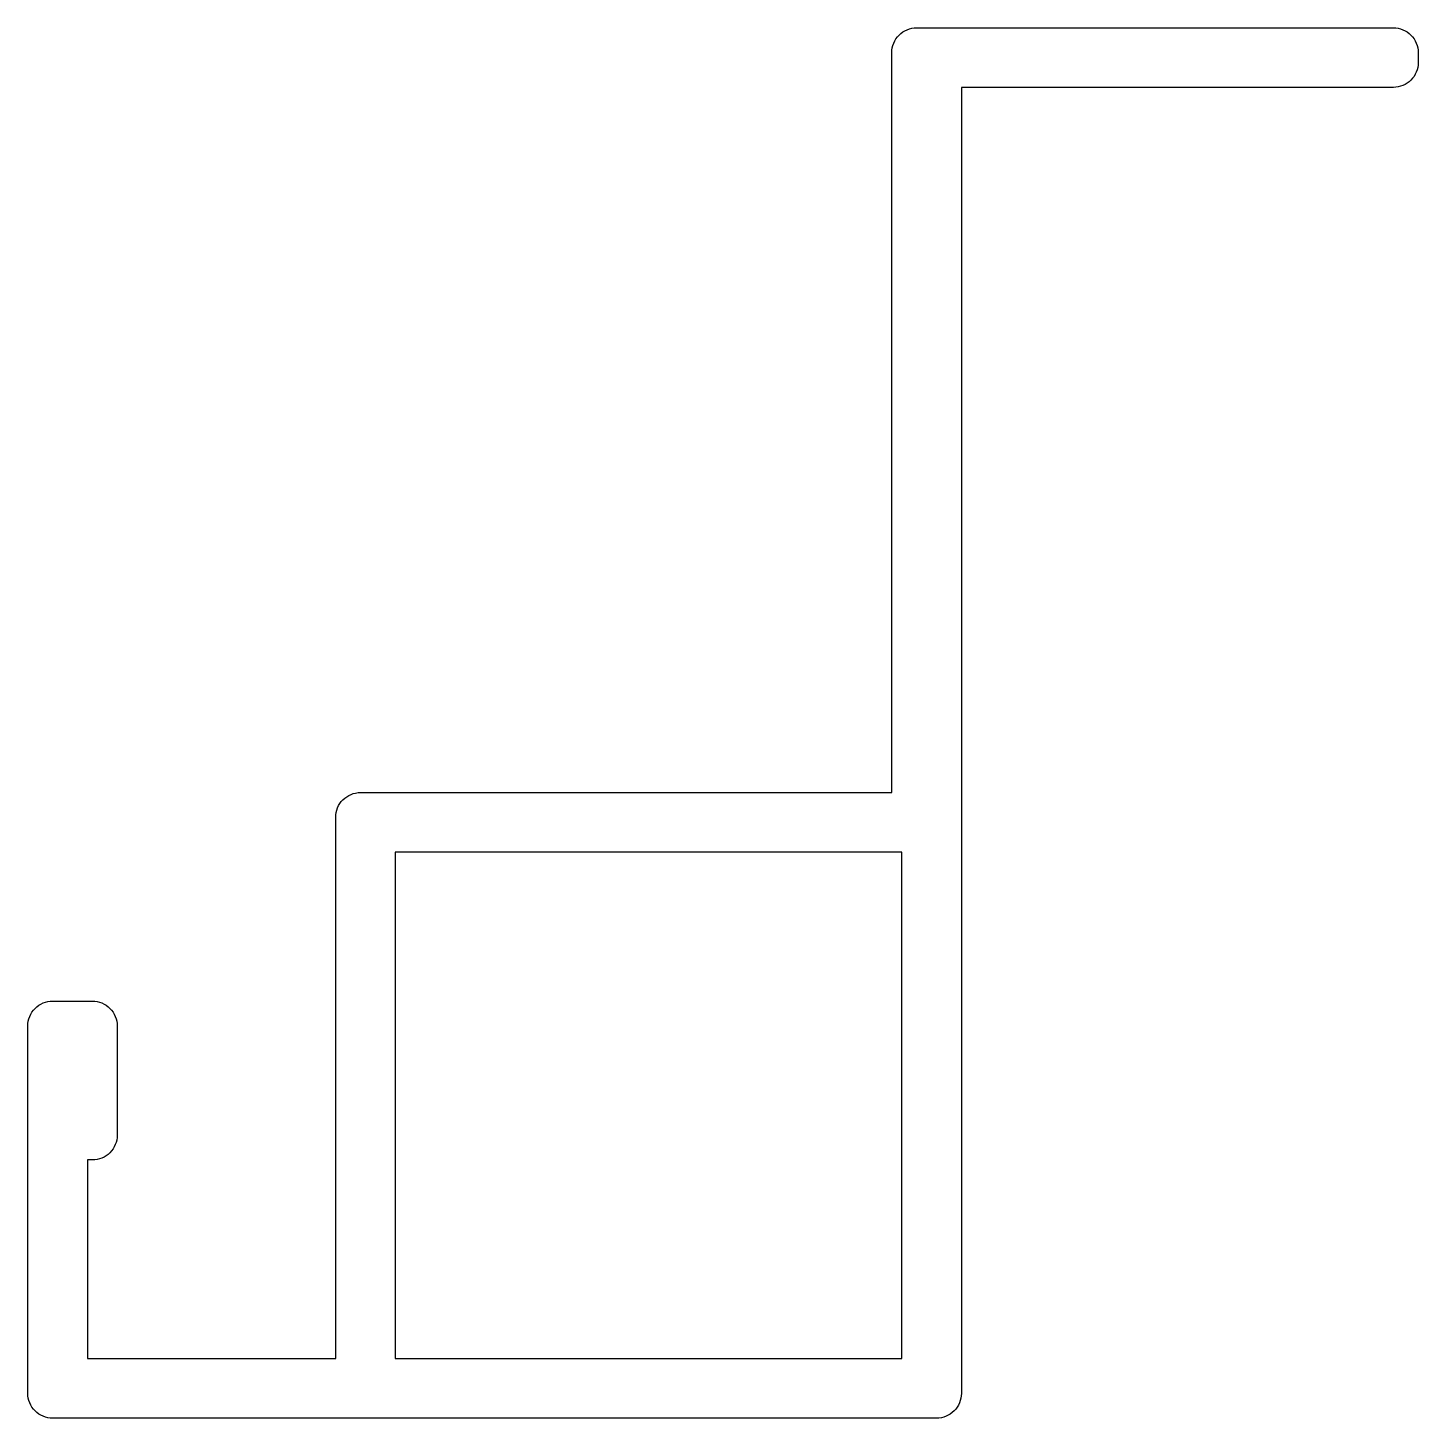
# Model space of a CAD drawing. Extents: x 503 to 531, y 652.1 to 680.1.
import ezdxf

# ---------------------------------------------------------------- set-up
doc = ezdxf.new("R2010")
doc.units = 0
doc.layers.get('0').update_dxf_attribs({"linetype": 'CONTINUOUS'})

msp = doc.modelspace()

# ---------------------------------------------------------------- linework, layer by layer
msp.add_lwpolyline([(504.305, 660.514, -0.414214), (504.805, 660.014), (504.805, 657.814, -0.414214), (504.305, 657.314), (504.205, 657.314), (504.205, 653.314), (509.205, 653.314), (509.205, 664.214, -0.414214), (509.705, 664.714), (520.405, 664.714), (520.405, 679.614, -0.414214), (520.905, 680.114), (530.505, 680.114, -0.414214), (531.005, 679.614), (531.005, 679.414, -0.414214), (530.505, 678.914), (521.805, 678.914), (521.805, 652.614, -0.414214), (521.305, 652.114), (503.505, 652.114, -0.414214), (503.005, 652.614), (503.005, 660.014, -0.414214), (503.505, 660.514)], format="xyb", close=True)
msp.add_lwpolyline([(510.405, 653.314), (520.605, 653.314), (520.605, 663.514), (510.405, 663.514)], close=True)

doc.saveas('drawing.dxf')
